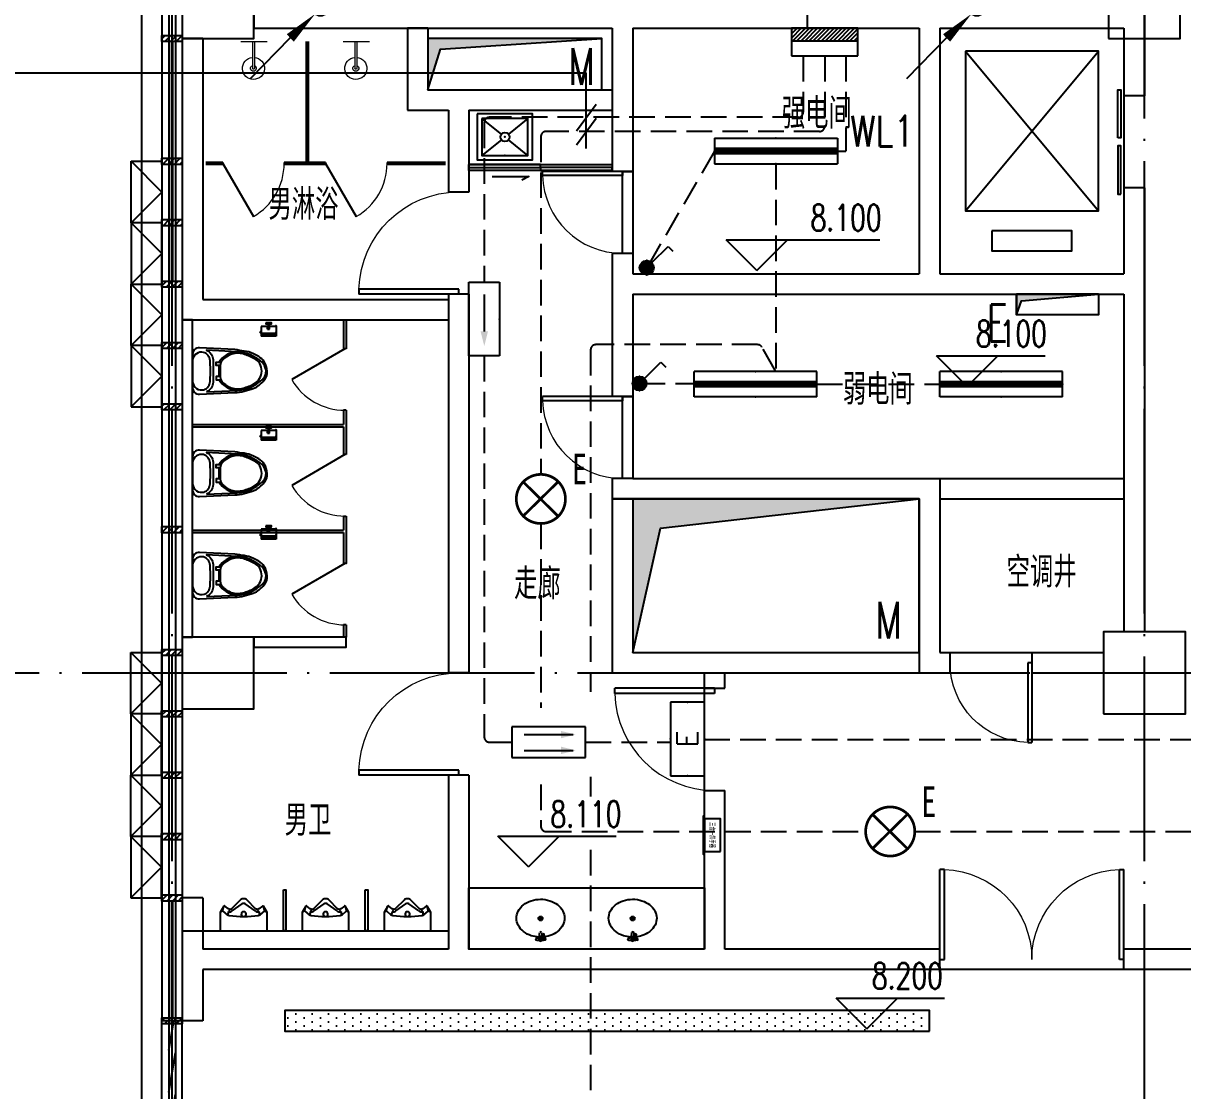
# Model space of a CAD drawing. Extents: x -621157 to 1764546, y -106808 to 741893.
# Drawn here: x 426 to 11756, y 125915 to 136350 of the extents above; entities that cross this region are included whole.
import ezdxf
from ezdxf.enums import TextEntityAlignment as Align

# ---------------------------------------------------------------- set-up
doc = ezdxf.new("R2010")
doc.units = 0
doc.header["$LTSCALE"] = 1000
doc.header["$MEASUREMENT"] = 0
for name, pattern in [('DASH', [0.35, 0.25, -0.1]), ('XREF-A-101-平面图_t3$0$__DASH', [0.35, 0.25, -0.1]), ('XREF-A-101-平面图_t3$0$DOTE', [2.42, 2, -0.2, 0.02, -0.2])]:
    doc.linetypes.add(name, pattern=pattern)
for name, color, linetype in [('0-底图', 7, 'Continuous'), ('E-EQUIP-LGT', 3, 'Continuous'), ('EQUIP', 3, 'Continuous'), ('EQUIP-照明', 3, 'Continuous'), ('SIG_TEXT', 2, 'Continuous'), ('T-EQUP-JT', 7, 'Continuous'), ('TEL_TEXT', 7, 'Continuous'), ('WIRE-应急', 4, 'DASH'), ('WIRE-控制', 6, 'Continuous'), ('WIRE-照明', 4, 'Continuous'), ('XREF-A-101-平面图_t3$0$A-COLUMN', 8, 'Continuous'), ('XREF-A-101-平面图_t3$0$A-CURTWALL', 8, 'Continuous'), ('XREF-A-101-平面图_t3$0$A-DIM_ELEV', 8, 'Continuous'), ('XREF-A-101-平面图_t3$0$A-DOTE', 8, 'Continuous'), ('XREF-A-101-平面图_t3$0$A-PUB_HATCH', 8, 'Continuous'), ('XREF-A-101-平面图_t3$0$A-ROOM-CH', 8, 'Continuous'), ('XREF-A-101-平面图_t3$0$A-SEE', 8, 'Continuous'), ('XREF-A-101-平面图_t3$0$A-STAIR', 8, 'Continuous'), ('XREF-A-101-平面图_t3$0$A-WALL', 8, 'Continuous'), ('XREF-A-101-平面图_t3$0$A-WALL-FILL', 8, 'Continuous'), ('XREF-A-101-平面图_t3$0$A-WINDOW', 8, 'Continuous'), ('XREF-A-101-平面图_t3$0$A-开启符号', 8, 'Continuous'), ('XREF-A-101-平面图_t3$0$A-背衬铝板', 8, 'Continuous'), ('XREF-A-101-平面图_t3$0$E-HOLE', 8, 'Continuous'), ('XREF-A-101-平面图_t3$0$I-FLOORING', 8, 'Continuous'), ('XREF-A-101-平面图_t3$0$I-FURNITURE', 8, 'Continuous'), ('XREF-A-101-平面图_t3$0$LVTRY', 8, 'Continuous'), ('XREF-A-101-平面图_t3$0$M-HOLE', 8, 'Continuous'), ('XREF-A-101-平面图_t3$0$wipess', 8, 'Continuous'), ('云线4.22', 1, 'Continuous'), ('设备-照明', 3, 'Continuous')]:
    doc.layers.add(name, color=color, linetype=linetype)
doc.layers.add('XREF-A-101-平面图_t3$0$-DS-厨卫', color=8, linetype='Continuous', lineweight=20)
doc.styles.add('_TEL_DIM', font='SIMPLEX', dxfattribs={"width": 0.8, "height": 3.5, "bigfont": 'HZTXT'})
doc.styles.add('DIM_FONT', font='ROMANS', dxfattribs={"width": 0.8, "bigfont": 'HZDXC'})
doc.styles.get("Standard").update_dxf_attribs({"font": 'romans.shx', "bigfont": 'HZDXC.SHX'})
doc.styles.add('STYLE1', font='simhei.ttf')
doc.styles.add('XREF-A-101-平面图_t3$0$-HZDXCROMANS', font='ROMANS.shx', dxfattribs={"bigfont": 'HZDXC.shx'})
doc.styles.add('XREF-A-101-平面图_t3$0$A-101-0-A-106-0(平面图）最终版参照底图_t3$0$XZC', font='simsun.ttc', dxfattribs={"width": 0.8})
doc.styles.add('XREF-A-101-平面图_t3$0$A-STANDARD', font='SIMPLEX', dxfattribs={"bigfont": 'GBCBIG'})
doc.styles.add('XREF-A-101-平面图_t3$0$hzdxcROMANS', font='ROMANS', dxfattribs={"width": 0.8, "bigfont": 'HZDXC'})
doc.linetypes.add('Ground', pattern='A,0.75,-0.125,[135,sr.shx,S=0.1,R=0,X=-0.15,Y=0],0.125,-0.125', length=1.125)

# ---------------------------------------------------------------- blocks, each defined once
blk = doc.blocks.new('XREF-A-101-平面图_t3$0$轴网(2)')
at = {"layer": 'XREF-A-101-平面图_t3$0$A-DOTE', "linetype": 'XREF-A-101-平面图_t3$0$DOTE'}
for p, q in [((0, -3300), (0, 43300)), ((9500, -3300), (9500, 43300)), ((-3300, 30000), (69800, 30000))]:
    blk.add_line(p, q, dxfattribs=at)
blk = doc.blocks.new('XREF-A-101-平面图_t3$0$柱网2F')
at = {"layer": 'XREF-A-101-平面图_t3$0$A-COLUMN'}
for points in [[(100, -3800), (800, -3800), (800, -3100), (100, -3100)], [(9150, -3800), (9850, -3800), (9850, -3100), (9150, -3100)], [(9100, -10400), (9900, -10400), (9900, -9600), (9100, -9600)], [(100, -10350), (800, -10350), (800, -9650), (100, -9650)]]:
    blk.add_lwpolyline(points, close=True, dxfattribs=at)
blk = doc.blocks.new('XREF-A-101-平面图_t3$0$G$C869EB286')
at = {"layer": 'XREF-A-101-平面图_t3$0$A-WINDOW'}
h = blk.add_hatch(dxfattribs=at)
h.set_pattern_fill('ANSI31', color=256, scale=25)
h.set_pattern_definition([(45, (-143.957, -89940), (-28.0633, 28.0633), [])])
h.paths.add_polyline_path([(0, 60), (200, 60), (200, 0), (0, 0)])
blk.add_lwpolyline([(0, 60), (200, 60), (200, 0), (0, 0)], close=True, dxfattribs=at)
blk = doc.blocks.new('XREF-A-101-平面图_t3$0$ROOM')
at = {"layer": 'XREF-A-101-平面图_t3$0$A-ROOM-CH', "style": 'XREF-A-101-平面图_t3$0$-HZDXCROMANS', "width": 0.6}
for tag, p in [('中文房间名称', (0, -1000)), ('英文房间名称', (0, -1500))]:
    blk.add_attdef(tag, text='', height=300, dxfattribs=at).set_placement(p, align=Align.CENTER)
blk = doc.blocks.new('XREF-A-101-平面图_t3$0$G$C27600906')
at = {"layer": 'XREF-A-101-平面图_t3$0$A-PUB_HATCH'}
h = blk.add_hatch(color=256, dxfattribs=at)
h.dxf.hatch_style = 1
h.paths.add_polyline_path([(800, 0), (0, 0), (0, -200), (50, -62)])
at = {"layer": 'XREF-A-101-平面图_t3$0$E-HOLE'}
blk.add_lwpolyline([(0, 0), (800, 0), (800, -200), (0, -200)], close=True, dxfattribs=at)
blk.add_lwpolyline([(800, 0), (0, 0), (0, -200), (50, -62), (800, 0)], dxfattribs=at)
at = {"layer": 'XREF-A-101-平面图_t3$0$E-HOLE', "style": 'XREF-A-101-平面图_t3$0$hzdxcROMANS', "width": 0.7}
blk.add_text('E', height=360, dxfattribs=at).set_placement((-291, -461))
blk = doc.blocks.new('XREF-A-101-平面图_t3$0$dgdgd')
at = {"layer": 'XREF-A-101-平面图_t3$0$-DS-厨卫'}
blk.add_line((71084, -3852), (71064, -3852), dxfattribs=at)
for points in [[(71197, -3852), (70941, -3852)], [(71064, -3852), (71064, -4115)], [(71084, -3852), (71084, -4115)]]:
    blk.add_lwpolyline(points, dxfattribs=at)
for centre, radius, start, end in [((71074, -4114), 108, 95.306, 84.694), ((71074, -4114), 28.3, 110.6725, 69.3275), ((71074, -4112), 10.5, 197.2381, 342.7619)]:
    blk.add_arc(centre, radius, start, end, dxfattribs=at)
blk = doc.blocks.new('XREF-A-101-平面图_t3$0$A-VEGA-2-LAY-1-01（B栋办公楼）$0$$TCHSYS$APDOOR2D')
blk.add_line((0.5, 0), (0, 0.866))
at = {"lineweight": 13}
blk.add_arc((0.5, 0), 1, 120, 180, dxfattribs=at)
blk = doc.blocks.new('XREF-A-101-平面图_t3$0$URN--02')
blk.add_wipeout([(-457, 0), (0, 0), (0, -178), (-36, -240), (-36, -240), (-36, -241), (-37, -241), (-37, -241), (-37, -241), (-37, -241), (-38, -242), (-38, -242), (-39, -242), (-40, -243), (-41, -243), (-41, -243), (-42, -243), (-43, -243), (-44, -242), (-45, -242), (-45, -242), (-46, -241), (-47, -240), (-48, -239), (-52, -236), (-58, -231), (-64, -226), (-70, -221), (-76, -217), (-79, -214), (-83, -211), (-88, -209), (-84, -211), (-90, -209), (-95, -208), (-100, -208), (-104, -210), (-108, -211), (-112, -214), (-116, -219), (-120, -223), (-181, -285), (-198, -303), (-203, -306), (-211, -309), (-218, -311), (-222, -311), (-235, -311), (-244, -310), (-250, -308), (-257, -304), (-262, -300), (-271, -290), (-282, -279), (-294, -267), (-304, -257), (-314, -246), (-330, -230), (-339, -221), (-345, -215), (-352, -210), (-356, -209), (-361, -208), (-368, -209), (-378, -214), (-395, -228), (-412, -241), (-413, -242), (-415, -243), (-417, -243), (-420, -242), (-421, -240), (-457, -178)]).dxf.layer = 'XREF-A-101-平面图_t3$0$wipess'
at = {"color": 0, "linetype": 'Continuous'}
blk.add_lwpolyline([(-222, -311, 0.202919), (-195, -300), (-113, -216, -0.389432), (-79, -214), (-45, -241, 0.462615), (-36, -240), (0, -178), (0, 0), (-457, 0), (-457, -178), (-421, -240, 0.462594), (-412, -241), (-378, -214, -0.372868), (-345, -215), (-262, -300, 0.202811), (-235, -311)], format="xyb", close=True, dxfattribs=at)
at = {"color": 35}
for points in [[(-457, -178), (-439, -192, 0.359145), (-431, -192)], [(-85, -149, 0.063072), (-372, -149)], [(-237, -140, 5.328794), (-220, -140)], [(-67, -157, 0.147155), (-87, -149)], [(0, -178), (-18, -192, -0.359152), (-26, -192), (-67, -157)]]:
    blk.add_lwpolyline(points, format="xyb", dxfattribs=at)
at = {"color": 39}
for points in [[(-435, -194), (-422, -238)], [(-376, -188), (-383, -165)], [(-341, -193), (-243, -262)], [(-116, -193), (-214, -262)], [(-81, -188), (-74, -165)], [(-22, -194), (-35, -238)]]:
    blk.add_lwpolyline(points, dxfattribs=at)
at = {"color": 35}
blk.add_lwpolyline([(-390, -157), (-431, -192)], dxfattribs=at)
at = {"color": 39}
for points in [[(-370, -149, 0.147155), (-390, -157)], [(-372, -149, 0.460813), (-383, -165)], [(-341, -193, 0.216515), (-377, -186)], [(-376, -188, 0.333711), (-364, -197)], [(-80, -186, 0.216515), (-116, -193)], [(-93, -197, 0.33371), (-81, -188)], [(-74, -165, 0.460816), (-85, -149)], [(-243, -262, 0.319648), (-214, -262)]]:
    blk.add_lwpolyline(points, format="xyb", dxfattribs=at)
blk = doc.blocks.new('XREF-A-101-平面图_t3$0$$lvtry$00000194')
at = {"color": 0}
for p, q in [((-17, -27), (-17, -17)), ((17, -27), (17, -17))]:
    blk.add_line(p, q, dxfattribs=at)
blk.add_lwpolyline([(14, -39, -0.067374), (92, -53, -0.088152), (166, -93, -0.105269), (218, -155, -0.121685), (235, -224, -0.121685), (218, -292, -0.105269), (166, -355, -0.088152), (92, -394, -0.078966), (0, -409, -0.078966), (-92, -394, -0.088152), (-166, -355, -0.105269), (-218, -292, -0.121685), (-235, -224, -0.121685), (-218, -155, -0.105269), (-166, -93, -0.088152), (-92, -53, -0.059935), (-23, -40, -0.059935)], format="xyb", dxfattribs=at)
for centre, radius in [((0, -27), 16.7), ((0, -221), 20), ((0, -221), 15)]:
    blk.add_circle(centre, radius, dxfattribs=at)
for centre, radius, start, end in [((0, -17), 16.7, 0, 180), ((-40, -17), 10.1, 106.6096, 258.1648), ((-64, 250), 259, 274.7069, 282.3732), ((-75, -197), 173, 71.36, 79.1873), ((-29, -63), 6.77, 155.344, 308.3224), ((-171, 35), 166, 324.8411, 338.1337), ((-171, 35), 170, 324.8411, 331.3523), ((-29, -63), 3.37, 155.344, 308.3224), ((100, -178), 170, 132.3141, 138.8253), ((100, -178), 166, 125.5327, 138.8253), ((-12, -42), 10.6, 201.8924, 261.774), ((-381, -99), 372, 2.3982, 6.7627), ((0, -80), 9.9, 201.7837, 338.2163), ((64, 250), 259, 257.6268, 265.2931), ((381, -99), 372, 170.1008, 177.6018), ((75, -197), 173, 100.8127, 110.4191), ((40, -17), 10.1, 281.8352, 73.3904)]:
    blk.add_arc(centre, radius, start, end, dxfattribs=at)
for p in [(0, -27), (0, -221)]:
    blk.add_point(p, dxfattribs=at)
blk = doc.blocks.new('XREF-A-101-平面图_t3$0$A-101-0-A-106-0(平面图）最终版参照底图_t3$0$A$C852bf139')
at = {"ltscale": 100}
for points in [[(-25, 157), (-345, 157), (-345, 0), (-25, 0)], [(-370, 0), (-370, -13), (0, -13), (0, 0)]]:
    blk.add_lwpolyline(points, close=True, dxfattribs=at)
at = {"style": 'XREF-A-101-平面图_t3$0$A-101-0-A-106-0(平面图）最终版参照底图_t3$0$XZC', "width": 0.6}
blk.add_text('三合一烘手器', height=50, dxfattribs=at).set_placement((-185, 79), align=Align.MIDDLE_CENTER)
blk = doc.blocks.new('XREF-A-101-平面图_t3$0$马桶A')
blk.add_wipeout([(227, 298), (227, 304), (226, 310), (225, 316), (223, 322), (221, 328), (219, 333), (215, 338), (212, 343), (207, 347), (203, 351), (198, 355), (193, 358), (187, 361), (181, 363), (175, 364), (169, 365), (163, 365), (-163, 365), (-169, 365), (-175, 364), (-181, 363), (-187, 361), (-193, 358), (-198, 355), (-203, 351), (-207, 347), (-212, 343), (-215, 338), (-219, 333), (-221, 328), (-224, 322), (-225, 316), (-226, 310), (-227, 304), (-227, 298), (-211, -47), (-208, -78), (-203, -108), (-197, -139), (-170, -228), (-164, -243), (-156, -259), (-148, -273), (-137, -287), (-115, -312), (-90, -335), (-82, -342), (-73, -348), (-63, -353), (-53, -357), (-43, -361), (-32, -363), (-22, -365), (-11, -365), (0, -365), (16, -363), (31, -360), (47, -356), (62, -350), (76, -343), (90, -335), (102, -327), (114, -317), (124, -306), (133, -294), (141, -281), (169, -230), (179, -209), (187, -186), (193, -163), (196, -140), (211, -47)]).dxf.layer = 'XREF-A-101-平面图_t3$0$wipess'
at = {"color": 35, "linetype": 'ByBlock'}
blk.add_line((53, 109), (-53, 109), dxfattribs=at)
at = {"color": 0, "linetype": 'Continuous'}
blk.add_lwpolyline([(227, 298, 0.431726), (163, 365), (-163, 365, 0.431435), (-227, 298), (-211, -47, 0.05293), (-197, -139, 0.015625), (-170, -228, 0.092508), (-137, -287, 0.041886), (-90, -335, 0.199313), (0, -365, 0.124065), (90, -335, 0.122705), (141, -281, 0.00916), (169, -230, 0.093585), (196, -140, -0.024039), (211, -47)], format="xyb", close=True, dxfattribs=at)
at = {"color": 35}
for points in [[(-101, 194), (0, 190), (101, 194, 0.31346), (183, 257, 0.214355), (170, 326, 0.233297), (103, 365), (-107, 365, 0.214741), (-170, 326, 0.214469), (-182, 253, 0.149897), (-150, 211, 0.149897), (-101, 194)], [(-204, 229), (-189, -72, 0.039846), (-181, -133, 0.096207), (-126, -263, 0.060028), (-69, -329, 0.204422), (0, -353, 0.133941), (69, -329, 0.129163), (125, -263, -0.000598), (157, -200, 0.056687), (181, -133, 0.051135), (189, -72), (204, 229, -0.272391), (111, 165), (-111, 165, -0.270676), (-204, 229)], [(107, 73, 0.09365), (83, 89, 0.098915), (54, 95), (-55, 95, 0.096282), (-83, 89, 0.096282), (-108, 73, 0.05557), (-140, 34, 0.05557), (-163, -11, 0.092989), (-174, -76, 0.063501), (-167, -129, 0.057856), (-124, -235, 0.268831), (0, -311, 0.294074), (124, -235, 0.034416), (167, -129, 0.087024), (174, -76, 0.134611), (140, 34, 0.061058), (107, 73)]]:
    blk.add_lwpolyline(points, format="xyb", close=True, dxfattribs=at)
at = {"color": 35, "linetype": 'ByBlock'}
for points in [[(-53, 95), (-53, 136), (-87, 136), (-87, 88)], [(53, 95), (53, 136), (86, 136), (86, 88)]]:
    blk.add_lwpolyline(points, dxfattribs=at)
for centre, start, end in [((52, -92), 124.5259, 171.7782), ((-52, -92), 8.2064, 55.4741)]:
    blk.add_arc(centre, 244, start, end, dxfattribs=at)
blk = doc.blocks.new('XREF-A-101-平面图_t3$0$A$C12754C8C')
at = {"layer": 'XREF-A-101-平面图_t3$0$I-FURNITURE', "color": 8}
for p, q in [((110, 122), (55, 122)), ((10, 30), (155, 30)), ((10, 21), (155, 21)), ((10, 14), (155, 14)), ((10, 8), (155, 8)), ((10, 4), (155, 4))]:
    blk.add_line(p, q, dxfattribs=at)
at = {"layer": 'XREF-A-101-平面图_t3$0$I-FURNITURE'}
for p, q in [((77, 120), (77, 80)), ((87, 120), (87, 80)), ((0, 39), (0, 44)), ((10, 49), (5, 49)), ((6, 39), (6, 40)), ((9, 43), (10, 43)), ((10, 96), (10, 0)), ((72, 96), (10, 96)), ((72, 68), (72, 96)), ((72, 93), (77, 93)), ((72, 87), (77, 87)), ((72, 68), (92, 68)), ((77, 80), (87, 80)), ((87, 93), (92, 93)), ((87, 87), (92, 87)), ((92, 68), (92, 96)), ((155, 96), (92, 96)), ((151, 101), (151, 96)), ((155, 96), (155, 0)), ((157, 101), (157, 44)), ((155, 0), (10, 0))]:
    blk.add_line(p, q, dxfattribs=at)
blk.add_lwpolyline([(55, 130), (55, 122, 0.414214), (57, 120), (108, 120, 0.414214), (110, 122), (110, 130)], format="xyb", close=True, dxfattribs=at)
for centre, radius, start, end in [((5, 44), 5, 90, 180), ((3, 39), 3, 180, 0), ((9, 40), 3, 90, 180), ((154, 101), 3, 0, 180), ((154, 44), 3, 286.1013, 360)]:
    blk.add_arc(centre, radius, start, end, dxfattribs=at)
blk = doc.blocks.new('XREF-A-101-平面图_t3$0$SANITARYWARELIB$SYSLIB$00000026')
at = {"color": 0}
for p, q in [((-250, -50, 0), (-39, -219, 0)), ((39, -219, 0), (250, -50, 0)), ((-250, -450, 0), (-39, -281, 0)), ((39, -281, 0), (250, -450, 0))]:
    blk.add_line(p, q, dxfattribs=at)
at = {"color": 0, "elevation": 0}
for points in [[(300, -500), (300, 0), (-300, 0), (-300, -500)], [(250, -450), (250, -50), (-250, -50), (-250, -450)]]:
    blk.add_lwpolyline(points, close=True, dxfattribs=at)
at = {"color": 0}
blk.add_circle((0, -250, 0), 50, dxfattribs=at)
for p in [(0, -50, 0), (0, -250, 0)]:
    blk.add_point(p, dxfattribs=at)
blk = doc.blocks.new('XREF-A-101-平面图_t3$0$G$CCB870F7D')
at = {"layer": 'XREF-A-101-平面图_t3$0$I-FLOORING'}
blk.add_line((0, -12420), (0, -12570), dxfattribs=at)
at = {"layer": 'XREF-A-101-平面图_t3$0$I-FURNITURE', "color": 251, "ltscale": 0.5}
blk.add_lwpolyline([(2800, -4930), (4200, -4930), (4200, -4990), (2800, -4990)], close=True, dxfattribs=at)
at = {"layer": 'XREF-A-101-平面图_t3$0$LVTRY'}
for p, q in [((1210, -3730), (1210, -4910)), ((1230, -3730), (1230, -4910)), ((395, -4910), (230, -4910)), ((395, -4930), (230, -4930)), ((395, -4910), (395, -4930)), ((395, -4910), (395, -4930)), ((1400, -4910), (995, -4910)), ((995, -4910), (995, -4930)), ((1400, -4930), (995, -4930)), ((1400, -4910), (1400, -4930)), ((2570, -4910), (2000, -4910)), ((2000, -4910), (2000, -4930)), ((2000, -4910), (2000, -4930)), ((2570, -4930), (2000, -4930)), ((1576, -6450), (1576, -6733)), ((1601, -6450), (1601, -6733)), ((1576, -7333), (1576, -7471)), ((1601, -7333), (1601, -7483)), ((100, -7471), (1576, -7471)), ((100, -7496), (1576, -7496)), ((1576, -7496), (1576, -7767)), ((1601, -7483), (1601, -7767)), ((1601, -7767), (1576, -7767)), ((1576, -8367), (1576, -8504)), ((1576, -8367), (1601, -8367)), ((100, -8504), (1576, -8504)), ((100, -8529), (1576, -8529)), ((1576, -8529), (1576, -8830)), ((1576, -9430), (1576, -9550)), ((1601, -9430), (1601, -9550)), ((0, -12420), (2600, -12420))]:
    blk.add_line(p, q, dxfattribs=at)
for points in [[(2800, -4960), (3500, -4960), (3500, -4930), (2800, -4930)], [(3500, -4990), (4200, -4990), (4200, -4960), (3500, -4960)], [(700, -9650), (1601, -9650), (1601, -9550), (700, -9550)], [(5100, -12600), (2800, -12600), (2800, -12000), (5100, -12000)], [(987, -12020), (1012, -12020), (1012, -12420), (987, -12420)], [(1787, -12020), (1812, -12020), (1812, -12420), (1787, -12420)]]:
    blk.add_lwpolyline(points, close=True, dxfattribs=at)
for points in [[(3026, -5050), (3385, -5050), (3316, -5085)], [(1601, -6733), (1576, -6733)], [(1601, -7333), (1576, -7333)], [(1601, -8367), (1601, -8830), (1576, -8830)], [(1601, -9430), (1576, -9430)]]:
    blk.add_lwpolyline(points, dxfattribs=at)
at = {"layer": 'XREF-A-101-平面图_t3$0$LVTRY', "xscale": -1, "rotation": 359.9999999999998}
for p in [(71769, 122), (72769, 122)]:
    blk.add_blockref('XREF-A-101-平面图_t3$0$dgdgd', p, dxfattribs=at)
at = {"layer": 'XREF-A-101-平面图_t3$0$LVTRY'}
for name, p, xscale, yscale, zscale, rotation in [('XREF-A-101-平面图_t3$0$SANITARYWARELIB$SYSLIB$00000026', (3152, -4887, 0), 0.9, 0.9, 0.9, 180), ('XREF-A-101-平面图_t3$0$A-VEGA-2-LAY-1-01（B栋办公楼）$0$$TCHSYS$APDOOR2D', (1588, -7033), -600, -600, 25, 269.9999999994639), ('XREF-A-101-平面图_t3$0$A-VEGA-2-LAY-1-01（B栋办公楼）$0$$TCHSYS$APDOOR2D', (1588, -8067), -600, -600, 25, 269.9999999994639), ('XREF-A-101-平面图_t3$0$A-VEGA-2-LAY-1-01（B栋办公楼）$0$$TCHSYS$APDOOR2D', (1588, -9130), -600, -600, 25, 269.9999999994622)]:
    blk.add_blockref(name, p, dxfattribs=dict(at, xscale=xscale, yscale=yscale, zscale=zscale, rotation=rotation))
at = {"layer": 'XREF-A-101-平面图_t3$0$LVTRY', "xscale": -600, "yscale": -600, "zscale": 25}
for p in [(695, -4920), (1700, -4920)]:
    blk.add_blockref('XREF-A-101-平面图_t3$0$A-VEGA-2-LAY-1-01（B栋办公楼）$0$$TCHSYS$APDOOR2D', p, dxfattribs=at)
at = {"layer": 'XREF-A-101-平面图_t3$0$LVTRY', "extrusion": (0, 0, -1), "xscale": -1, "zscale": -1}
for p in [(-761, -6610), (-761, -7626), (-761, -8592)]:
    blk.add_blockref('XREF-A-101-平面图_t3$0$A$C12754C8C', p, dxfattribs=at)
at = {"layer": 'XREF-A-101-平面图_t3$0$LVTRY'}
for name, p, rotation in [('XREF-A-101-平面图_t3$0$马桶A', (465, -6950), 89.99999999999984), ('XREF-A-101-平面图_t3$0$马桶A', (465, -7950), 89.99999999999984), ('XREF-A-101-平面图_t3$0$马桶A', (465, -8950), 89.99999999999984), ('XREF-A-101-平面图_t3$0$A-101-0-A-106-0(平面图）最终版参照底图_t3$0$A$C852bf139', (5100, -11670), 270), ('XREF-A-101-平面图_t3$0$$lvtry$00000194', (3501, -12521), 180.3060095053976), ('XREF-A-101-平面图_t3$0$$lvtry$00000194', (4401, -12521), 180.3060095053976)]:
    blk.add_blockref(name, p, dxfattribs=dict(at, rotation=rotation))
blk.add_lwpolyline([(0, -6450), (0, -9550), (100, -9550), (100, -6450)], close=True, dxfattribs=at)
at = {"layer": 'XREF-A-101-平面图_t3$0$LVTRY', "rotation": 179.9999999999999}
for p in [(371, -12420), (1171, -12420), (1971, -12420)]:
    blk.add_blockref('XREF-A-101-平面图_t3$0$URN--02', p, dxfattribs=at)
blk = doc.blocks.new('*U25213')
at = {"color": 0}
blk.add_line((-450, 100), (450, 100), dxfattribs=at)
for points in [[(-40, 160), (-510, 160), (-510, 130), (-40, 130)], [(510, 130), (40, 130), (40, 160), (510, 160)]]:
    blk.add_lwpolyline(points, close=True, dxfattribs=at)
blk = doc.blocks.new('*U25212')
at = {"color": 0, "xscale": 0.001111111111111111, "yscale": 0.001111111111111111, "zscale": 0.001111111111111111}
blk.add_blockref('*U25213', (0, 0), dxfattribs=at)
blk = doc.blocks.new('XREF-A-101-平面图_t3$0$DOOR2DLIB$SYSLIB$00000107')
at = {"color": 0}
for p, q in [((0.45, 0.975), (0.5, 0.975)), ((0.45, 0), (0.45, 0.975)), ((0.5, 0), (0.5, 0.975)), ((0.5, 0), (0.45, 0))]:
    blk.add_line(p, q, dxfattribs=at)
at = {"color": 0, "lineweight": 13}
blk.add_arc((0.475, 0), 0.975, 91.4693, 180, dxfattribs=at)
blk = doc.blocks.new('XREF-A-101-平面图_t3$0$DOOR2DLIB$SYSLIB$00000108')
at = {"color": 0}
for p, q in [((-0.5, 0), (-0.5, 0.4875)), ((-0.475, 0.4875), (-0.5, 0.4875)), ((-0.475, 0), (-0.475, 0.4875)), ((0.475, 0), (0.475, 0.4875)), ((0.475, 0.4875), (0.5, 0.4875)), ((0.5, 0), (0.5, 0.4875)), ((-0.5, 0), (-0.475, 0)), ((0.5, 0), (0.475, 0))]:
    blk.add_line(p, q, dxfattribs=at)
at = {"color": 0, "lineweight": 13}
for centre, start, end in [((-0.4875, 0), 0, 88.53072), ((0.4875, 0), 91.46928, 180)]:
    blk.add_arc(centre, 0.4875, start, end, dxfattribs=at)
blk = doc.blocks.new('XREF-A-101-平面图_t3$0$WINDOW2DLIB$SYSLIB$00000012')
at = {"color": 0}
for points in [[(-0.5, 0.5), (-0.5, -0.5)], [(0.5, 0.5), (-0.5, 0.5)], [(0.5, -0.5), (0.5, 0.5)], [(-0.5, 0.1667), (0.5, 0.1667)], [(-0.3839, -0.1667), (-0.448, 0.1667)], [(-0.3159, -0.1667), (-0.38, 0.1667)], [(-0.2479, -0.1667), (-0.312, 0.1667)], [(-0.1799, -0.1667), (-0.244, 0.1667)], [(-0.1119, -0.1667), (-0.176, 0.1667)], [(-0.0439, -0.1667), (-0.108, 0.1667)], [(0.0241, -0.1667), (-0.04, 0.1667)], [(0.0921, -0.1667), (0.028, 0.1667)], [(0.16, -0.1667), (0.0959, 0.1667)], [(0.228, -0.1667), (0.1639, 0.1667)], [(0.296, -0.1667), (0.2319, 0.1667)], [(0.364, -0.1667), (0.2999, 0.1667)], [(0.432, -0.1667), (0.3679, 0.1667)], [(0.5, -0.1667), (0.4359, 0.1667)], [(-0.4519, -0.1667), (-0.5, 0.0836)], [(-0.5, -0.1667), (0.5, -0.1667)], [(0.5, -0.5), (-0.5, -0.5)]]:
    blk.add_lwpolyline(points, dxfattribs=at)
blk = doc.blocks.new('XREF-A-101-平面图_t3')
at = {"layer": 'XREF-A-101-平面图_t3$0$A-PUB_HATCH'}
h = blk.add_hatch(dxfattribs=at)
h.set_pattern_fill('DOTS', color=256, scale=50, angle=270)
h.set_pattern_definition([(270, (200100, 365905), (79.375, -39.6875), [0, -79.375])])
h.paths.add_polyline_path([(207400, 126500), (207400, 126700), (201100, 126700), (201100, 126500)])
at = {"layer": 'XREF-A-101-平面图_t3$0$A-CURTWALL'}
for p, q in [((199900, 140100), (199900, 126600)), ((199967, 140033), (199967, 126600)), ((200033, 139967), (200033, 126600)), ((200100, 126600), (199900, 126600))]:
    blk.add_line(p, q, dxfattribs=at)
at = {"layer": 'XREF-A-101-平面图_t3$0$A-DIM_ELEV'}
for p, q in [((206787, 126522), (206487, 126822)), ((206487, 126822), (207547, 126822)), ((206787, 126522), (207087, 126822))]:
    blk.add_line(p, q, dxfattribs=at)
at = {"layer": 'XREF-A-101-平面图_t3$0$A-WALL'}
for p, q in [((200100, 127200), (200100, 126600)), ((202800, 127100), (200300, 127100)), ((200300, 127100), (200300, 126600)), ((205300, 127100), (202800, 127100)), ((207500, 127100), (205300, 127100)), ((211200, 127100), (209300, 127100)), ((200300, 126600), (200100, 126600))]:
    blk.add_line(p, q, dxfattribs=at)
at = {"layer": 'XREF-A-101-平面图_t3$0$A-WINDOW'}
blk.add_line((209300, 127100), (207500, 127100), dxfattribs=at)
at = {"layer": 'XREF-A-101-平面图_t3$0$A-开启符号', "linetype": 'Continuous'}
for points in [[(199600, 135000), (199900, 135000), (199900, 134400), (199600, 134400)], [(199600, 133800), (199900, 133800), (199900, 134400), (199600, 134400)], [(199600, 133800), (199900, 133800), (199900, 133200), (199600, 133200)], [(199600, 132600), (199900, 132600), (199900, 133200), (199600, 133200)], [(199598, 130200), (199898, 130200), (199898, 129600), (199598, 129600)], [(199598, 129000), (199898, 129000), (199898, 129600), (199598, 129600)], [(199598, 129000), (199898, 129000), (199898, 128400), (199598, 128400)], [(199598, 127800), (199898, 127800), (199898, 128400), (199598, 128400)]]:
    blk.add_lwpolyline(points, close=True, dxfattribs=at)
for points in [[(199600, 135000), (199900, 134700), (199600, 134400)], [(199600, 133800), (199900, 134100), (199600, 134400)], [(199600, 133800), (199900, 133500), (199600, 133200)], [(199600, 132600), (199900, 132900), (199600, 133200)], [(199598, 130200), (199898, 129900), (199598, 129600)], [(199598, 129000), (199898, 129300), (199598, 129600)], [(199598, 129000), (199898, 128700), (199598, 128400)], [(199598, 127800), (199898, 128100), (199598, 128400)]]:
    blk.add_lwpolyline(points, dxfattribs=at)
at = {"layer": 'XREF-A-101-平面图_t3$0$A-背衬铝板', "color": 6, "linetype": 'XREF-A-101-平面图_t3$0$__DASH', "ltscale": 0.5, "const_width": 30}
for points in [[(200000, 133830), (200000, 136170)], [(200000, 127770), (200000, 126630)]]:
    blk.add_lwpolyline(points, dxfattribs=at)
at = {"layer": 'XREF-A-101-平面图_t3$0$M-HOLE'}
blk.add_lwpolyline([(207400, 126500), (207400, 126700), (201100, 126700), (201100, 126500)], close=True, dxfattribs=at)
blk.add_blockref('XREF-A-101-平面图_t3$0$G$CCB870F7D', (200100, 139900))
at = {"layer": 'XREF-A-101-平面图_t3$0$A-WINDOW', "rotation": 180}
blk.add_blockref('XREF-A-101-平面图_t3$0$G$C869EB286', (200100, 126630), dxfattribs=at)
at = {"layer": 'XREF-A-101-平面图_t3$0$A-WINDOW', "xscale": 6000.000000003973, "yscale": 200, "zscale": 6000.000000003973, "rotation": 270.0000000000036}
blk.add_blockref('XREF-A-101-平面图_t3$0$WINDOW2DLIB$SYSLIB$00000012', (200000, 123600), dxfattribs=at)
at = {"layer": 'XREF-A-101-平面图_t3$0$A-DIM_ELEV', "color": 7, "style": 'XREF-A-101-平面图_t3$0$A-STANDARD', "width": 0.705882}
blk.add_text('8.200', height=255, dxfattribs=at).set_placement((206837, 126912))
at = {"layer": 'XREF-A-101-平面图_t3$0$A-PUB_HATCH'}
h = blk.add_hatch(color=256, dxfattribs=at)
h.dxf.hatch_style = 1
h.paths.add_polyline_path([(204200, 136200), (202500, 136200), (202500, 135700), (202622, 136096)])
h = blk.add_hatch(color=256, dxfattribs=at)
h.dxf.hatch_style = 1
h.paths.add_polyline_path([(207300, 131700), (204500, 131700), (204500, 130200), (204773, 131414)])
at = {"layer": 'XREF-A-101-平面图_t3$0$A-CURTWALL'}
blk.add_line((200100, 139900), (200100, 126600), dxfattribs=at)
at = {"layer": 'XREF-A-101-平面图_t3$0$A-DIM_ELEV'}
for p, q in [((205714, 133932), (205414, 134232)), ((205414, 134232), (206914, 134232)), ((205714, 133932), (206014, 134232)), ((207769, 132798), (207469, 133098)), ((207469, 133098), (208529, 133098)), ((207769, 132798), (208069, 133098)), ((203481, 128103), (203181, 128403)), ((203181, 128403), (204338, 128403)), ((203481, 128103), (203781, 128403))]:
    blk.add_line(p, q, dxfattribs=at)
at = {"layer": 'XREF-A-101-平面图_t3$0$A-SEE'}
blk.add_lwpolyline([(238100, 140100), (238100, 140300), (199700, 140300), (199700, 111000)], dxfattribs=at)
at = {"layer": 'XREF-A-101-平面图_t3$0$A-STAIR'}
for p, q in [((207750, 136075), (209050, 134515)), ((207750, 134515), (209050, 136075))]:
    blk.add_line(p, q, dxfattribs=at)
for points in [[(207750, 136075), (207750, 134515), (209050, 134515), (209050, 136075)], [(208010, 134320), (208010, 134125), (208790, 134125), (208790, 134320)]]:
    blk.add_lwpolyline(points, close=True, dxfattribs=at)
at = {"layer": 'XREF-A-101-平面图_t3$0$A-WALL'}
for p, q in [((202300, 136300), (202300, 135500)), ((202500, 136300), (202300, 136300)), ((202500, 136300), (202500, 135700)), ((200100, 136200), (200100, 133450)), ((200300, 136200), (200100, 136200)), ((200300, 136200), (200300, 133650)), ((202500, 135700), (202800, 135700)), ((202800, 135700), (204300, 135700)), ((204300, 135700), (204300, 135500)), ((202300, 135500), (202700, 135500)), ((202700, 135500), (202700, 134700)), ((202900, 135500), (202900, 134700)), ((202900, 135500), (204300, 135500)), ((202700, 133700), (202700, 130000)), ((202900, 133700), (202900, 130000)), ((200300, 133650), (202700, 133650)), ((202700, 133650), (202700, 133450)), ((200100, 133450), (202700, 133450)), ((207500, 131900), (209300, 131900)), ((207500, 131900), (207500, 131700)), ((209300, 131900), (209300, 131700)), ((204300, 131700), (204300, 130000)), ((204500, 131700), (204300, 131700)), ((204500, 131700), (204500, 130200)), ((207500, 131700), (209300, 131700)), ((204500, 130200), (205300, 130200)), ((205300, 130200), (207300, 130200)), ((207300, 130200), (207300, 130000)), ((204300, 130000), (205200, 130000)), ((205200, 129850), (205200, 130000)), ((205400, 129850), (205400, 130000)), ((205400, 130000), (207300, 130000)), ((202700, 129000), (202700, 127300)), ((202900, 129000), (202900, 127300)), ((205200, 127300), (205200, 128850)), ((205400, 127300), (205400, 128850)), ((200100, 127800), (200100, 127200)), ((200300, 127800), (200100, 127800)), ((200300, 127800), (200300, 127300)), ((202700, 127300), (200300, 127300)), ((205200, 127300), (202900, 127300)), ((207500, 127300), (205400, 127300)), ((211300, 127300), (209300, 127300))]:
    blk.add_line(p, q, dxfattribs=at)
for points in [[(202900, 134700), (202700, 134700)], [(202900, 133700), (202700, 133700)], [(202900, 130000), (202700, 130000)], [(205200, 129850), (205400, 129850)], [(202900, 129000), (202700, 129000)], [(205200, 128850), (205400, 128850)], [(207500, 127100), (207500, 127300)], [(209300, 127100), (209300, 127300)]]:
    blk.add_lwpolyline(points, dxfattribs=at)
at = {"layer": 'XREF-A-101-平面图_t3$0$A-WALL-FILL', "color": 171}
for p, q in [((200800, 136500), (200800, 136300)), ((209500, 136500), (209500, 135640)), ((200800, 136300), (204300, 136300)), ((204300, 136300), (204300, 134900)), ((204500, 136300), (207300, 136300)), ((204500, 136300), (204500, 134900)), ((207300, 136300), (207300, 133900)), ((207500, 136300), (207500, 133900)), ((207500, 136300), (209300, 136300)), ((209300, 136300), (209300, 135640)), ((209300, 134740), (209300, 133900)), ((209500, 134740), (209500, 133800)), ((204300, 134100), (204300, 133800)), ((204500, 134100), (204500, 133900)), ((204500, 133900), (207300, 133900)), ((207500, 133900), (209300, 133900)), ((204300, 133800), (204300, 132700)), ((204500, 133700), (207400, 133700)), ((204500, 133700), (204500, 132700)), ((207400, 133700), (209300, 133700)), ((209300, 133700), (209300, 130400)), ((209500, 133800), (209500, 130400)), ((204300, 131900), (204300, 131700)), ((204500, 131900), (207500, 131900)), ((207500, 131900), (207500, 130200)), ((204300, 131700), (207300, 131700)), ((207300, 131700), (207300, 130000)), ((209500, 130400), (209300, 130400)), ((207500, 130200), (207600, 130200)), ((208400, 130200), (209100, 130200)), ((209100, 130200), (209100, 130000)), ((207300, 130000), (207600, 130000)), ((208400, 130000), (209100, 130000))]:
    blk.add_line(p, q, dxfattribs=at)
for points in [[(209500, 135640), (209300, 135640)], [(204500, 134900), (204300, 134900)], [(209500, 134740), (209300, 134740)], [(204500, 134100), (204300, 134100)], [(204500, 132700), (204300, 132700)], [(204500, 131900), (204300, 131900)], [(207600, 130200), (207600, 130000)], [(208400, 130200), (208400, 130000)]]:
    blk.add_lwpolyline(points, dxfattribs=at)
at = {"layer": 'XREF-A-101-平面图_t3$0$A-WINDOW'}
for p, q in [((204500, 134900), (204500, 134100)), ((204500, 132700), (204500, 131900)), ((207600, 130200), (208400, 130200)), ((205200, 128850), (205200, 129850))]:
    blk.add_line(p, q, dxfattribs=at)
for points in [[(204400, 134900), (204500, 134900), (204500, 134100), (204400, 134100)], [(204400, 134900), (204500, 134900), (204500, 134100), (204400, 134100)], [(204400, 132700), (204500, 132700), (204500, 131900), (204400, 131900)]]:
    blk.add_lwpolyline(points, close=True, dxfattribs=at)
at = {"layer": 'XREF-A-101-平面图_t3$0$M-HOLE'}
for points in [[(202500, 135700), (204200, 135700), (204200, 136200), (202500, 136200)], [(204500, 130200), (207300, 130200), (207300, 131700), (204500, 131700)]]:
    blk.add_lwpolyline(points, close=True, dxfattribs=at)
for points in [[(204200, 136200), (202500, 136200), (202500, 135700), (202622, 136096), (204200, 136200)], [(207300, 131700), (204500, 131700), (204500, 130200), (204773, 131414), (207300, 131700)]]:
    blk.add_lwpolyline(points, dxfattribs=at)
blk.add_blockref('XREF-A-101-平面图_t3$0$G$C27600906', (208250, 133700))
at = {"layer": 'XREF-A-101-平面图_t3$0$A-COLUMN'}
blk.add_blockref('XREF-A-101-平面图_t3$0$柱网2F', (200000, 140000), dxfattribs=at)
at = {"layer": 'XREF-A-101-平面图_t3$0$A-DOTE'}
blk.add_blockref('XREF-A-101-平面图_t3$0$轴网(2)', (200000, 100000), dxfattribs=at)
at = {"layer": 'XREF-A-101-平面图_t3$0$A-ROOM-CH'}
ref = blk.add_blockref('XREF-A-101-平面图_t3$0$ROOM', (206299, 136319), dxfattribs=at)
ref.add_attrib('中文房间名称', '强电间', dxfattribs={"height": 300, "style": 'XREF-A-101-平面图_t3$0$-HZDXCROMANS', "width": 0.8}).set_placement((206299, 135319), align=Align.CENTER)
ref = blk.add_blockref('XREF-A-101-平面图_t3$0$ROOM', (201284, 135428), dxfattribs=at)
ref.add_attrib('中文房间名称', '男淋浴', dxfattribs={"height": 300, "style": 'XREF-A-101-平面图_t3$0$-HZDXCROMANS', "width": 0.8}).set_placement((201284, 134428), align=Align.CENTER)
ref = blk.add_blockref('XREF-A-101-平面图_t3$0$ROOM', (206895, 133621), dxfattribs=at)
ref.add_attrib('中文房间名称', '弱电间', dxfattribs={"height": 300, "style": 'XREF-A-101-平面图_t3$0$-HZDXCROMANS', "width": 0.8}).set_placement((206895, 132621), align=Align.CENTER)
ref = blk.add_blockref('XREF-A-101-平面图_t3$0$ROOM', (208495, 131835), dxfattribs=at)
ref.add_attrib('中文房间名称', '空调井', dxfattribs={"height": 300, "style": 'XREF-A-101-平面图_t3$0$-HZDXCROMANS', "width": 0.8}).set_placement((208495, 130835), align=Align.CENTER)
ref = blk.add_blockref('XREF-A-101-平面图_t3$0$ROOM', (203569, 131720), dxfattribs=at)
ref.add_attrib('中文房间名称', '走廊', dxfattribs={"height": 300, "style": 'XREF-A-101-平面图_t3$0$-HZDXCROMANS', "width": 0.8}).set_placement((203569, 130720), align=Align.CENTER)
ref = blk.add_blockref('XREF-A-101-平面图_t3$0$ROOM', (201328, 129409), dxfattribs=at)
ref.add_attrib('中文房间名称', '男卫', dxfattribs={"height": 300, "style": 'XREF-A-101-平面图_t3$0$-HZDXCROMANS', "width": 0.8}).set_placement((201328, 128409), align=Align.CENTER)
at = {"layer": 'XREF-A-101-平面图_t3$0$A-WINDOW', "rotation": 180}
for p in [(200100, 136230), (200100, 135030), (200100, 133830), (200100, 132630), (200100, 131430), (200100, 130230), (200100, 129030), (200100, 127830)]:
    blk.add_blockref('XREF-A-101-平面图_t3$0$G$C869EB286', p, dxfattribs=at)
at = {"layer": 'XREF-A-101-平面图_t3$0$A-WINDOW'}
for name, p, xscale, yscale, zscale, rotation in [('*U25212', (209400, 135190), 900, -900, 900, 270.0000000000008), ('XREF-A-101-平面图_t3$0$DOOR2DLIB$SYSLIB$00000107', (204400, 134500), -800, -800, -800, 270.0000000000008), ('XREF-A-101-平面图_t3$0$DOOR2DLIB$SYSLIB$00000107', (202800, 134200), 1000, -1000, 1000, 270.0000000000008), ('XREF-A-101-平面图_t3$0$DOOR2DLIB$SYSLIB$00000107', (204400, 132300), -800, -800, -800, 270.0000000000008), ('XREF-A-101-平面图_t3$0$DOOR2DLIB$SYSLIB$00000107', (202800, 129500), 1000, -1000, 1000, 270.0000000000008), ('XREF-A-101-平面图_t3$0$DOOR2DLIB$SYSLIB$00000107', (205300, 129350), 1000, 1000, 1000, 90), ('XREF-A-101-平面图_t3$0$DOOR2DLIB$SYSLIB$00000108', (208400, 127200), 1800, -1800, 1800, 180)]:
    blk.add_blockref(name, p, dxfattribs=dict(at, xscale=xscale, yscale=yscale, zscale=zscale, rotation=rotation))
for p in [(199900, 134370), (199900, 133170), (199898, 129570), (199898, 128370)]:
    blk.add_blockref('XREF-A-101-平面图_t3$0$G$C869EB286', p, dxfattribs=at)
at = {"layer": 'XREF-A-101-平面图_t3$0$A-WINDOW', "xscale": 800, "yscale": -800, "zscale": 800}
blk.add_blockref('XREF-A-101-平面图_t3$0$DOOR2DLIB$SYSLIB$00000107', (208000, 130100), dxfattribs=at)
at = {"layer": 'XREF-A-101-平面图_t3$0$A-DIM_ELEV', "color": 7, "style": 'XREF-A-101-平面图_t3$0$A-STANDARD', "width": 0.705882}
for s, p in [('8.100', (206238, 134322)), ('8.100', (207853, 133188)), ('8.110', (203696, 128493))]:
    blk.add_text(s, height=255, dxfattribs=at).set_placement(p)
at = {"layer": 'XREF-A-101-平面图_t3$0$M-HOLE', "style": 'XREF-A-101-平面图_t3$0$hzdxcROMANS', "width": 0.7}
for p in [(203871, 135746), (206871, 130335)]:
    blk.add_text('M', height=360, dxfattribs=at).set_placement(p)
blk = doc.blocks.new('_LINKPT1')
blk.add_line((0, 0), (0, 0))
blk = doc.blocks.new('55558555')
at = {"layer": 'EQUIP'}
for p, q in [((842997, -26886), (842691, -26886)), ((842691, -26886), (842691, -27620)), ((842691, -26924), (842834, -27067)), ((842698, -26886), (842834, -27022)), ((842743, -26886), (842834, -26977)), ((842788, -26886), (842834, -26932)), ((842834, -26886), (842834, -27620)), ((842834, -26886), (842834, -26886)), ((842997, -27620), (842997, -26886)), ((842691, -26970), (842834, -27112)), ((842691, -27015), (842834, -27158)), ((842691, -27060), (842834, -27203)), ((842691, -27105), (842834, -27248)), ((842691, -27150), (842834, -27293)), ((842691, -27196), (842834, -27339)), ((842691, -27241), (842834, -27384)), ((842691, -27286), (842834, -27429)), ((842691, -27331), (842834, -27474)), ((842691, -27377), (842834, -27519)), ((842691, -27422), (842834, -27565)), ((842691, -27467), (842834, -27610)), ((842691, -27512), (842799, -27620)), ((842691, -27557), (842754, -27620)), ((842691, -27603), (842708, -27620)), ((842691, -27620), (842997, -27620))]:
    blk.add_line(p, q, dxfattribs=at)
at = {"layer": 'EQUIP', "xscale": 426.3959040000336, "yscale": 426.3959040000336, "zscale": 426.3959040000336, "rotation": 270}
blk.add_blockref('_LINKPT1', (842691, -27286), dxfattribs=at)
at = {"layer": 'EQUIP', "width": 0.8, "flags": 9}
blk.add_attdef('A', (842691, -27286), '', height=0.0128, rotation=270, dxfattribs=at)
blk.add_attdef('A', (842691, -27286), '', height=0.0128, rotation=270, dxfattribs=at)
blk = doc.blocks.new('G$CA8AFCB39')
at = {"color": 1, "xscale": 0.8829819692438469, "yscale": 0.8829819692438469, "zscale": 0.8829819693715837, "rotation": 270}
blk.add_blockref('55558555', (30440, 540381), dxfattribs=at)
blk = doc.blocks.new('HC002633132082')
at = {"layer": 'EQUIP-照明', "color": 0, "linetype": 'Continuous', "const_width": 0.267}
blk.add_lwpolyline([(-2.37, 0, 1), (2.43, 0, 1)], format="xyb", close=True, dxfattribs=at)
for points in [[(-1.7, 1.67), (1.7, -1.67)], [(-1.7, -1.67), (-1.7, -1.67), (1.7, 1.67)]]:
    blk.add_lwpolyline(points, dxfattribs=at)
at = {"layer": 'EQUIP-照明', "color": 0}
blk.add_point((0, 0), dxfattribs=at)
at = {"color": 0, "width": 0.7}
blk.add_attdef('PSFHATT', (4.48, -2.4), '', height=0.025, dxfattribs=at)
at = {"layer": 'EQUIP-照明', "color": 0, "style": 'STYLE1', "width": 0.7}
blk.add_text('E', height=3, dxfattribs=at).set_placement((3.81, 1.42), align=Align.CENTER)
at = {"layer": 'EQUIP-照明', "color": 0, "style": '_TEL_DIM', "flags": 1}
blk.add_attdef('A', text='', height=0.0001, dxfattribs=at).set_placement((0.03, 0), align=Align.MIDDLE_CENTER)
blk = doc.blocks.new('HC002649110740')
at = {"layer": 'EQUIP-照明', "color": 0}
for p, q in [((3.6, 3.3), (-3.6, 3.3)), ((-3.6, 3.3), (-3.6, 0)), ((3.6, 0), (3.6, 3.3)), ((-3.6, 0), (3.6, 0))]:
    blk.add_line(p, q, dxfattribs=at)
for p in [(0, 3.3), (-3.6, 1.65), (3.6, 1.65), (0, 0)]:
    blk.add_point(p, dxfattribs=at)
at = {"color": 0, "width": 0.7}
blk.add_attdef('PSFHATT', (9.31, 0), '', height=0.025, dxfattribs=at)
at = {"layer": 'EQUIP-照明', "color": 0, "style": '_TEL_DIM'}
blk.add_attdef('$TEXT$', text='', height=2, dxfattribs=at).set_placement((0, 1.65), align=Align.MIDDLE_CENTER)
at = {"layer": 'EQUIP-照明', "color": 0, "style": '_TEL_DIM', "flags": 1}
blk.add_attdef('A', text='', height=0.0001, dxfattribs=at).set_placement((0, 0), align=Align.MIDDLE_CENTER)
blk = doc.blocks.new('HC002631130701')
at = {"layer": 'WIRE-照明', "color": 0}
for p, q in [((-3.6, 3), (3.6, 3)), ((-3.6, 0), (-3.6, 3)), ((3.6, 3), (3.6, 0)), ((-2.4, 1.5), (1.2, 1.5)), ((3.6, 0), (-3.6, 0))]:
    blk.add_line(p, q, dxfattribs=at)
for p in [(0, 3), (-3.6, 1.5), (3.6, 1.5), (0, 0)]:
    blk.add_point(p, dxfattribs=at)
blk.add_solid([(1.2, 1.86), (2.64, 1.5), (1.2, 1.14)], dxfattribs=at)
at = {"color": 0, "width": 0.7}
blk.add_attdef('PSFHATT', (3.62, 0), '', height=0.025, dxfattribs=at)
at = {"layer": 'TEL_TEXT', "color": 0, "style": '_TEL_DIM', "flags": 1}
blk.add_attdef('A', text='', height=0.0001, dxfattribs=at).set_placement((0, 3), align=Align.MIDDLE_CENTER)
blk = doc.blocks.new('HC002651110953')
at = {"layer": 'E-EQUIP-LGT', "color": 0}
for p, q in [((-7.2, 1.5), (-7.2, -1.5)), ((0, 1.5), (-7.2, 1.5)), ((0, -1.5), (0, 1.5)), ((-6, 0.74), (-1.2, 0.74)), ((-6, -0.8), (-1.2, -0.8)), ((-7.2, -1.5), (0, -1.5))]:
    blk.add_line(p, q, dxfattribs=at)
for p in [(-7.2, 0), (0, 0)]:
    blk.add_point(p, dxfattribs=at)
for points in [[(-2.4, 0.38), (-0.96, 0.74), (-2.4, 1.1)], [(-2.4, -1.16), (-0.96, -0.8), (-2.4, -0.44)]]:
    blk.add_solid(points, dxfattribs=at)
at = {"color": 0, "width": 0.7}
blk.add_attdef('PSFHATT', (0.02, -1.5), '', height=0.025, dxfattribs=at)
at = {"layer": 'E-EQUIP-LGT', "color": 0, "style": '_TEL_DIM', "flags": 1}
for tag in ['A', 'REMARK']:
    blk.add_attdef(tag, text='', height=0.0001, dxfattribs=at).set_placement((-3.6, -1.5), align=Align.MIDDLE_CENTER)
blk = doc.blocks.new('$equip_U$00000103(3T96GD2-PC)')
for p, q in [((-1.2, 0.25), (1.2, 0.25)), ((-1.2, 0.25), (-1.2, -0.25)), ((1.2, 0.25), (1.2, -0.25)), ((-1.2, -0.25), (1.2, -0.25))]:
    blk.add_line(p, q)
at = {"const_width": 0.14}
blk.add_lwpolyline([(-1.2, 0), (1.2, 0)], dxfattribs=at)
for p in [(0, 0.25), (-1.2, 0), (1.2, 0), (0, -0.25)]:
    blk.add_point(p)
at = {"color": 7, "style": '_TEL_DIM', "flags": 1}
for tag in ['A', 'REMARK']:
    blk.add_attdef(tag, text='', height=0.00002, dxfattribs=at).set_placement((0, 0), align=Align.MIDDLE_CENTER)
blk = doc.blocks.new('$equip_U$00000113(3T96GD2-PC)')
blk.add_blockref('$equip_U$00000103(3T96GD2-PC)', (0, 0))
at = {"color": 7, "style": '_TEL_DIM', "flags": 1}
for tag in ['A', 'REMARK']:
    blk.add_attdef(tag, text='', height=0.00002, dxfattribs=at).set_placement((0, 0), align=Align.MIDDLE_CENTER)
blk = doc.blocks.new('$equip_U$00000128(7WHLKQ2-PC)')
blk.add_blockref('$equip_U$00000113(3T96GD2-PC)', (0, 0))
at = {"color": 7, "style": '_TEL_DIM', "flags": 1}
blk.add_attdef('A', text='', height=0.00002, dxfattribs=at).set_placement((0, 0), align=Align.MIDDLE_CENTER)
blk = doc.blocks.new('*X14702')
at = {"color": 0, "linetype": 'Continuous'}
for p, q in [((192.59, 446.72), (193.93, 448.06)), ((192.65, 447.21), (193.44, 448)), ((192.67, 446.38), (194.27, 447.98)), ((192.81, 446.1), (194.55, 447.84)), ((193.01, 445.87), (194.78, 447.64)), ((193.27, 445.7), (194.95, 447.39)), ((193.58, 445.59), (195.06, 447.07)), ((193.98, 445.57), (195.08, 446.67))]:
    blk.add_line(p, q, dxfattribs=at)
blk = doc.blocks.new('HC001445')
at = {"color": 4, "linetype": 'Continuous'}
for p, q in [((0.132, 0.058), (3.238, 3.233)), ((-5.47, -5.531), (-2.364, -2.356))]:
    blk.add_line(p, q, dxfattribs=at)
for points in [[(3.238, 3.233, 0.8, 0, 0), (5.189, 5.119, 0, 0, 0)], [(-2.364, -2.356, 0.8, 0, 0), (-0.412, -0.47, 0, 0, 0)]]:
    blk.add_lwpolyline(points, format="xyseb", dxfattribs=at)
blk.add_circle((0, 0), 0.625, dxfattribs=at)
at = {"color": 4, "linetype": 'Continuous', "xscale": 0.5, "yscale": 0.5, "zscale": 0.5}
blk.add_blockref('*X14702', (-96.918, -223.407), dxfattribs=at)
blk = doc.blocks.new('HC002557118160')
at = {"layer": 'EQUIP-照明', "color": 0}
for p, q in [((0.74, 1.78), (3.13, 4.17)), ((3.13, 4.17), (3.83, 3.46))]:
    blk.add_line(p, q, dxfattribs=at)
blk.add_circle((0, 1.04), 1.04, dxfattribs=at)
for p in [(0, 2.08), (-1.04, 1.04), (0, 0), (1.04, 1.04)]:
    blk.add_point(p, dxfattribs=at)
for points in [[(-0.52, 1.94), (0.52, 1.94), (-0.9, 1.56), (0.9, 1.56)], [(0, 2.08), (0, 2.08), (-0.52, 1.94), (0.52, 1.94)], [(-0.9, 1.56), (0.9, 1.56), (-1.04, 1.04), (1.04, 1.04)], [(-0.9, 0.52), (0.9, 0.52), (-1.04, 1.04), (1.04, 1.04)], [(-0.52, 0.14), (0.52, 0.14), (-0.9, 0.52), (0.9, 0.52)], [(0, 0), (0, 0), (-0.52, 0.14), (0.52, 0.14)]]:
    blk.add_solid(points, dxfattribs=at)
at = {"layer": 'TEL_TEXT', "color": 0, "style": '_TEL_DIM', "flags": 1}
blk.add_attdef('A', text='', height=0.0001, dxfattribs=at).set_placement((0, 0), align=Align.MIDDLE_CENTER)
at = {"layer": '云线4.22', "color": 0, "style": '_TEL_DIM', "width": 0.7}
blk.add_attdef('PSFHATT', (3.85, 0), '', height=0.025, dxfattribs=at)

msp = doc.modelspace()

# ---------------------------------------------------------------- block references
at = {"layer": '0-底图'}
msp.add_blockref('XREF-A-101-平面图_t3', (-198119, 0), dxfattribs=at)

# ---------------------------------------------------------------- next in the draw order: linework, layer by layer
at = {"layer": 'SIG_TEXT', "color": 2}
for points in [[(8085, 141104), (8085, 136300)], [(-2033, 135864), (5928, 135864)], [(5928, 135126), (5928, 135864)], [(5833, 135299), (6023, 135560)], [(5833, 135161), (6023, 135422)]]:
    msp.add_lwpolyline(points, dxfattribs=at)
at = {"layer": 'WIRE-应急'}
for points in [[(8048, 136030), (8048, 135480, -0.414214), (7998, 135430), (4981, 135430, 0.414214), (4931, 135380), (4931, 133818)], [(8257, 136030), (8257, 135342, -0.414214), (8207, 135292), (5534, 135292, 0.414214), (5484, 135242), (5484, 131940)], [(7781, 132947), (7644, 133183, 0.267953), (7601, 133208), (6020, 133208, 0.414214), (5970, 133158), (5970, 129816)], [(4931, 133098), (4931, 129373, 0.414214), (4981, 129323), (5201, 129323)], [(5484, 128910), (5484, 128500, 0.414214), (5534, 128450), (8657, 128450)], [(5970, 128271), (5970, 114350, 0.414214), (6020, 114300), (19473, 114300)]]:
    msp.add_lwpolyline(points, format="xyb", dxfattribs=at)
for points in [[(8465, 136030), (8465, 135100)], [(7181, 135100), (6518, 133960)], [(8381, 135100), (8465, 135100)], [(7781, 134975), (7781, 132947)], [(6448, 132828), (6981, 132828)], [(8181, 132822), (9381, 132822)], [(5484, 131460), (5484, 129659)], [(5921, 129323), (6751, 129323)], [(7081, 129350), (12157, 129350)], [(5970, 128985), (5970, 128793)], [(9137, 128450), (12115, 128450)]]:
    msp.add_lwpolyline(points, dxfattribs=at)

# ---------------------------------------------------------------- next in the draw order: block references
at = {"color": 1, "xscale": 0.8829819692438469, "yscale": 0.8829819692438469, "zscale": 0.8829819692438469, "rotation": 270}
msp.add_blockref('55558555', (32321, 880381), dxfattribs=at)
at = {"layer": 'EQUIP-照明', "xscale": 500.0000000023283, "yscale": 500.0000000023283, "zscale": 500.0000000023283}
msp.add_blockref('$equip_U$00000128(7WHLKQ2-PC)', (7781, 135100), dxfattribs=at)
at = {"layer": 'EQUIP-照明', "xscale": 500.0000000023283, "yscale": 500.0000000023283, "zscale": 500.0000000023283, "rotation": 180}
for p in [(7581, 132822), (9981, 132822)]:
    msp.add_blockref('$equip_U$00000128(7WHLKQ2-PC)', p, dxfattribs=at)
at = {"layer": 'T-EQUP-JT', "color": 7, "linetype": 'Continuous', "ltscale": 5, "xscale": 125, "yscale": 125, "zscale": 125}
for p in [(3331, 136500), (9743, 136500)]:
    msp.add_blockref('HC001445', p, dxfattribs=at)
at = {"layer": 'WIRE-控制', "linetype": 'Ground'}
msp.add_blockref('G$CA8AFCB39', (1881, 340000), dxfattribs=at)
at = {"layer": '设备-照明', "color": 3, "xscale": 66.66666666666666, "yscale": 66.66666666666666, "zscale": 66.66666666666666}
for p in [(6518, 133891), (6448, 132759)]:
    msp.add_blockref('HC002557118160', p, dxfattribs=at)
at = {"layer": '设备-照明', "xscale": 100, "yscale": 100, "zscale": 100, "rotation": 270}
msp.add_blockref('HC002631130701', (4781, 133458), dxfattribs=at)
at = {"layer": '设备-照明', "xscale": 100, "yscale": 100, "zscale": 100}
for name, p in [('HC002633132082', (5481, 131700)), ('HC002651110953', (5921, 129323)), ('HC002633132082', (8894, 128450))]:
    msp.add_blockref(name, p, dxfattribs=at)
at = {"layer": '设备-照明'}
ref = msp.add_blockref('HC002649110740', (7081, 129355), dxfattribs=dict(at, xscale=100, yscale=100, zscale=100, rotation=90))
ref.add_attrib('$TEXT$', 'E', dxfattribs={"layer": '0', "color": 0, "height": 200, "rotation": 90, "style": '_TEL_DIM'}).set_placement((6916, 129355), align=Align.MIDDLE_CENTER)

# ---------------------------------------------------------------- next in the draw order: texts
at = {"layer": 'SIG_TEXT', "color": 1, "style": 'DIM_FONT', "width": 0.8}
msp.add_text('WL1', height=300, dxfattribs=at).set_placement((9134, 135146), align=Align.RIGHT)

doc.saveas('drawing.dxf')
